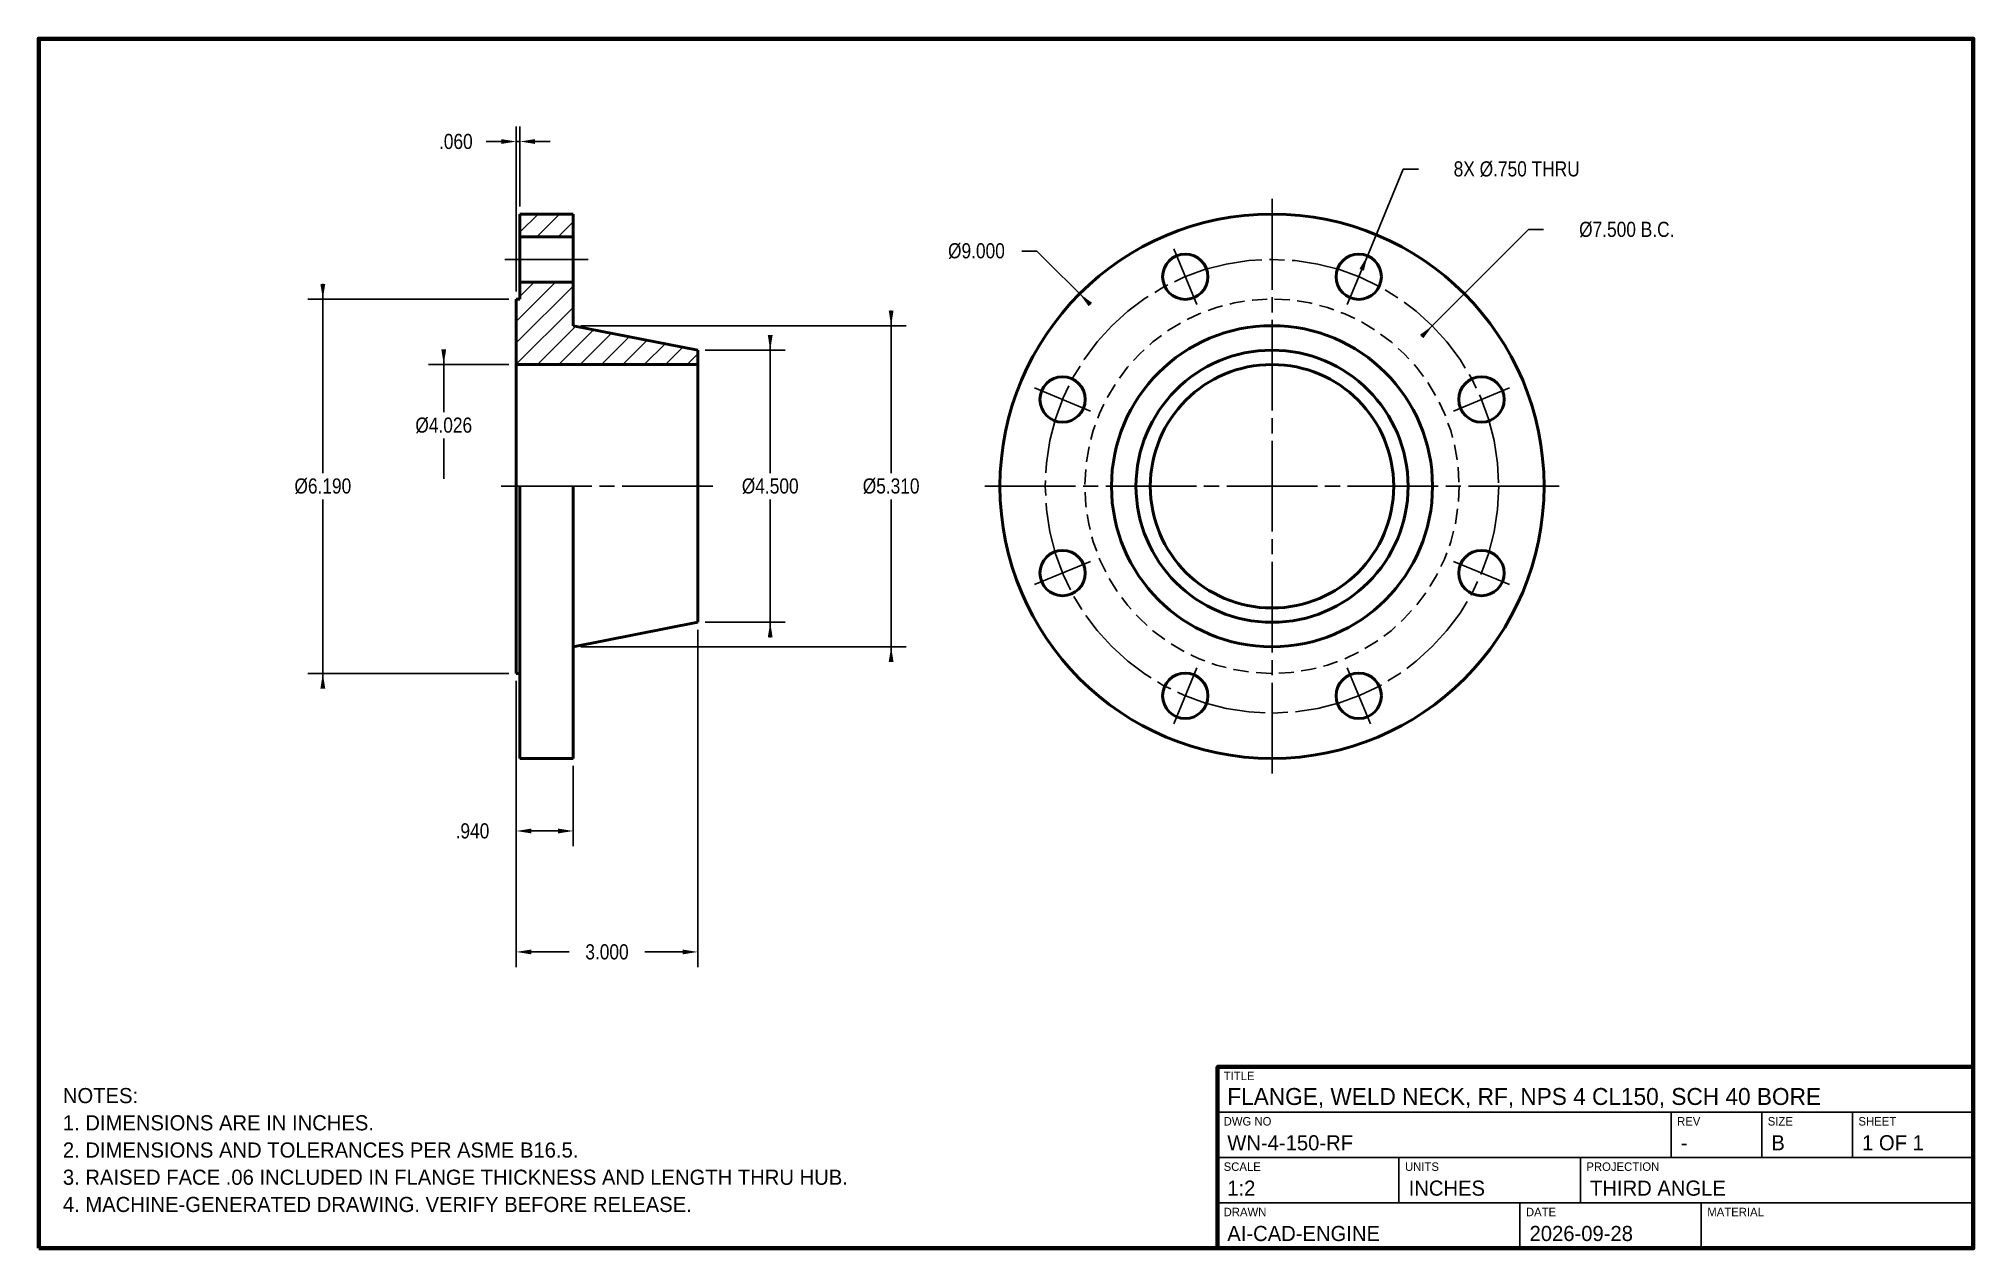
# Model space of a CAD drawing. Header units: inches. Extents: x 1 to 33, y 1 to 21.
import ezdxf

# ---------------------------------------------------------------- set-up
doc = ezdxf.new("R2010")
doc.units = ezdxf.units.IN
doc.header["$MEASUREMENT"] = 0
doc.linetypes.add('CENTER', pattern=[2, 1.5, -0.125, 0.25, -0.125])
doc.linetypes.add('HIDDEN', pattern=[0.375, 0.25, -0.125])
for name, color, linetype, lineweight in [('BORDER', 7, 'Continuous', 70), ('CENTER', 1, 'CENTER', 25), ('DIM', 3, 'Continuous', 25), ('HATCH', 8, 'Continuous', 18), ('HIDDEN', 8, 'HIDDEN', 25), ('TITLE', 7, 'Continuous', 25), ('VISIBLE', 7, 'Continuous', 50)]:
    doc.layers.add(name, color=color, linetype=linetype, lineweight=lineweight)
doc.styles.add('OpenSansCondensed-Light', font='OpenSansCondensed-Light.ttf')
doc.dimstyles.new('ENGINE_IN', dxfattribs={"dimscale": 2, "dimtxt": 0.125, "dimasz": 0.125, "dimexe": 0.125, "dimexo": 0.0625, "dimgap": 0.0625, "dimtad": 0, "dimtih": 1, "dimtoh": 1, "dimdec": 3, "dimzin": 4, "dimdsep": 46, "dimcen": 2.5, "dimazin": 3, "dimtfac": 1, "dimtofl": 0, "dimtmove": 0, "dimatfit": 3})

# ---------------------------------------------------------------- blocks, each defined once
blk = doc.blocks.new('_CLOSEDFILLED')
at = {"color": 0, "linetype": 'BYBLOCK'}
blk.add_solid([(-1, 0.16), (0, 0), (-1, -0.16)], dxfattribs=at)
blk = doc.blocks.new('*D1')
for p, q in [((8.9, 10.38), (8.9, 7.65)), ((9.84, 8.975), (9.84, 7.65)), ((9.15, 7.9), (9.59, 7.9))]:
    blk.add_line(p, q)
at = {"layer": 'Defpoints'}
for p in [(8.9, 10.505), (9.84, 9.1), (8.9, 7.9)]:
    blk.add_point(p, dxfattribs=at)
at = {"layer": 'DIM', "xscale": 0.25, "yscale": 0.25, "rotation": 180}
blk.add_blockref('_CLOSEDFILLED', (8.9, 7.9), dxfattribs=at)
at = {"layer": 'DIM', "xscale": 0.25, "yscale": 0.25}
blk.add_blockref('_CLOSEDFILLED', (9.84, 7.9), dxfattribs=at)
at = {"layer": 'DIM', "insert": (8.175, 7.9), "char_height": 0.25, "attachment_point": 5, "style": 'OpenSansCondensed-Light'}
blk.add_mtext('.940', dxfattribs=at)
blk = doc.blocks.new('*D2')
for p, q in [((11.9, 11.225), (11.9, 5.65)), ((8.9, 10.38), (8.9, 5.65)), ((9.15, 5.9), (9.775, 5.9)), ((11.025, 5.9), (11.65, 5.9))]:
    blk.add_line(p, q)
at = {"layer": 'Defpoints'}
for p in [(11.9, 11.35), (8.9, 10.505), (8.9, 5.9)]:
    blk.add_point(p, dxfattribs=at)
at = {"layer": 'DIM', "xscale": 0.25, "yscale": 0.25, "rotation": 180}
blk.add_blockref('_CLOSEDFILLED', (8.9, 5.9), dxfattribs=at)
at = {"layer": 'DIM', "xscale": 0.25, "yscale": 0.25}
blk.add_blockref('_CLOSEDFILLED', (11.9, 5.9), dxfattribs=at)
at = {"layer": 'DIM', "insert": (10.4, 5.9), "char_height": 0.25, "attachment_point": 5, "style": 'OpenSansCondensed-Light'}
blk.add_mtext('3.000', dxfattribs=at)
blk = doc.blocks.new('*D3')
for p, q in [((8.9, 16.82), (8.9, 19.55)), ((8.96, 18.225), (8.96, 19.55)), ((8.65, 19.3), (8.4, 19.3)), ((8.9, 19.3), (8.96, 19.3)), ((9.21, 19.3), (9.46, 19.3))]:
    blk.add_line(p, q)
at = {"layer": 'Defpoints'}
for p in [(8.9, 19.3), (8.96, 18.1), (8.9, 16.695)]:
    blk.add_point(p, dxfattribs=at)
at = {"layer": 'DIM', "xscale": 0.25, "yscale": 0.25}
blk.add_blockref('_CLOSEDFILLED', (8.9, 19.3), dxfattribs=at)
at = {"layer": 'DIM', "xscale": 0.25, "yscale": 0.25, "rotation": 180}
blk.add_blockref('_CLOSEDFILLED', (8.96, 19.3), dxfattribs=at)
at = {"layer": 'DIM', "insert": (7.9, 19.3), "char_height": 0.25, "attachment_point": 5, "style": 'OpenSansCondensed-Light'}
blk.add_mtext('.060', dxfattribs=at)
blk = doc.blocks.new('*D4')
for p, q in [((7.7, 15.863), (7.7, 14.82525)), ((8.775, 15.613), (7.45, 15.613)), ((7.7, 14.38775), (7.7, 13.725))]:
    blk.add_line(p, q)
at = {"layer": 'Defpoints'}
for p in [(7.7, 15.613), (8.9, 15.613), (8.9, 11.587)]:
    blk.add_point(p, dxfattribs=at)
at = {"layer": 'DIM', "xscale": 0.25, "yscale": 0.25, "rotation": 270}
blk.add_blockref('_CLOSEDFILLED', (7.7, 15.613), dxfattribs=at)
at = {"layer": 'DIM', "insert": (7.7, 14.6065), "char_height": 0.25, "attachment_point": 5, "style": 'OpenSansCondensed-Light'}
blk.add_mtext('%%c4.026', dxfattribs=at)
blk = doc.blocks.new('_NONE')
blk = doc.blocks.new('*D5')
for p, q in [((8.775, 16.695), (5.45, 16.695)), ((5.7, 16.945), (5.7, 13.81875)), ((5.7, 13.38125), (5.7, 10.255)), ((8.775, 10.505), (5.45, 10.505))]:
    blk.add_line(p, q)
at = {"layer": 'Defpoints'}
for p in [(5.7, 16.695), (8.9, 16.695), (8.9, 10.505)]:
    blk.add_point(p, dxfattribs=at)
at = {"layer": 'DIM', "xscale": 0.25, "yscale": 0.25}
for p, rotation in [((5.7, 16.695), 270), ((5.7, 10.505), 90)]:
    blk.add_blockref('_CLOSEDFILLED', p, dxfattribs=dict(at, rotation=rotation))
at = {"layer": 'DIM', "insert": (5.7, 13.6), "char_height": 0.25, "attachment_point": 5, "style": 'OpenSansCondensed-Light'}
blk.add_mtext('%%c6.190', dxfattribs=at)
blk = doc.blocks.new('*D6')
for p, q in [((13.1, 16.1), (13.1, 13.81875)), ((12.025, 15.85), (13.35, 15.85)), ((13.1, 13.38125), (13.1, 11.1)), ((12.025, 11.35), (13.35, 11.35))]:
    blk.add_line(p, q)
at = {"layer": 'Defpoints'}
for p in [(11.9, 15.85), (13.1, 15.85), (11.9, 11.35)]:
    blk.add_point(p, dxfattribs=at)
at = {"layer": 'DIM', "xscale": 0.25, "yscale": 0.25}
for p, rotation in [((13.1, 15.85), 270), ((13.1, 11.35), 90)]:
    blk.add_blockref('_CLOSEDFILLED', p, dxfattribs=dict(at, rotation=rotation))
at = {"layer": 'DIM', "insert": (13.1, 13.6), "char_height": 0.25, "attachment_point": 5, "style": 'OpenSansCondensed-Light'}
blk.add_mtext('%%c4.500', dxfattribs=at)
blk = doc.blocks.new('*D7')
for p, q in [((15.1, 16.505), (15.1, 13.81875)), ((9.965, 16.255), (15.35, 16.255)), ((15.1, 13.38125), (15.1, 10.695)), ((9.965, 10.945), (15.35, 10.945))]:
    blk.add_line(p, q)
at = {"layer": 'Defpoints'}
for p in [(9.84, 16.255), (15.1, 16.255), (9.84, 10.945)]:
    blk.add_point(p, dxfattribs=at)
at = {"layer": 'DIM', "xscale": 0.25, "yscale": 0.25}
for p, rotation in [((15.1, 16.255), 270), ((15.1, 10.945), 90)]:
    blk.add_blockref('_CLOSEDFILLED', p, dxfattribs=dict(at, rotation=rotation))
at = {"layer": 'DIM', "insert": (15.1, 13.6), "char_height": 0.25, "attachment_point": 5, "style": 'OpenSansCondensed-Light'}
blk.add_mtext('%%c5.310', dxfattribs=at)
blk = doc.blocks.new('*D8')
for p, q in [((17.511, 17.489), (17.261, 17.489)), ((18.395, 16.605), (17.511, 17.489))]:
    blk.add_line(p, q)
at = {"layer": 'Defpoints'}
for p in [(18.218, 16.782), (21.4, 13.6)]:
    blk.add_point(p, dxfattribs=at)
at = {"layer": 'DIM', "xscale": 0.25, "yscale": 0.25, "rotation": 135}
blk.add_blockref('_CLOSEDFILLED', (18.218, 16.782), dxfattribs=at)
at = {"layer": 'DIM', "insert": (16.511, 17.489), "char_height": 0.25, "attachment_point": 5, "style": 'OpenSansCondensed-Light'}
blk.add_mtext('%%c9.000', dxfattribs=at)
blk = doc.blocks.new('*D9')
for p, q in [((23.875, 16.075), (25.643, 17.843)), ((25.643, 17.843), (25.893, 17.843))]:
    blk.add_line(p, q)
at = {"layer": 'Defpoints'}
for p in [(24.052, 16.252), (21.4, 13.6)]:
    blk.add_point(p, dxfattribs=at)
at = {"layer": 'DIM', "xscale": 0.25, "yscale": 0.25, "rotation": 44.99999999999998}
blk.add_blockref('_CLOSEDFILLED', (24.052, 16.252), dxfattribs=at)
at = {"layer": 'DIM', "insert": (27.268, 17.843), "char_height": 0.25, "attachment_point": 5, "style": 'OpenSansCondensed-Light'}
blk.add_mtext('%%c7.500 B.C.', dxfattribs=at)
blk = doc.blocks.new('*D10')
for p, q in [((22.883, 17.18), (23.572, 18.843)), ((23.572, 18.843), (23.822, 18.843))]:
    blk.add_line(p, q)
at = {"layer": 'Defpoints'}
for p in [(22.979, 17.411), (22.835, 17.065)]:
    blk.add_point(p, dxfattribs=at)
at = {"layer": 'DIM', "xscale": 0.25, "yscale": 0.25, "rotation": 67.50000000000007}
blk.add_blockref('_CLOSEDFILLED', (22.979, 17.411), dxfattribs=at)
at = {"layer": 'DIM', "insert": (25.447, 18.843), "char_height": 0.25, "attachment_point": 5, "style": 'OpenSansCondensed-Light'}
blk.add_mtext('8X %%c.750 THRU', dxfattribs=at)

msp = doc.modelspace()

# ---------------------------------------------------------------- hatches: boundary and pattern name
at = {"layer": 'HATCH'}
h = msp.add_hatch(dxfattribs=at)
h.set_pattern_fill('ANSI31', scale=2)
h.paths.add_polyline_path([(8.96, 18.1), (8.96, 17.725), (9.84, 17.725), (9.84, 18.1)])
h = msp.add_hatch(dxfattribs=at)
h.set_pattern_fill('ANSI31', scale=2)
h.paths.add_polyline_path([(9.84, 16.255), (9.84, 16.975), (8.96, 16.975), (8.96, 16.695), (8.9, 16.695), (8.9, 15.613), (11.9, 15.613), (11.9, 15.85)])

# ---------------------------------------------------------------- linework, layer by layer
at = {"layer": 'BORDER'}
for points in [[(1, 1), (33, 1), (33, 21), (1, 21)], [(20.5, 1), (33, 1), (33, 4), (20.5, 4)]]:
    msp.add_lwpolyline(points, close=True, dxfattribs=at)
at = {"layer": 'CENTER'}
for p, q in [((21.4, 8.85), (21.4, 18.35)), ((8.71, 17.35), (10.09, 17.35)), ((20.1563, 16.6026), (19.7736, 17.5265)), ((22.6437, 16.6026), (23.0264, 17.5265)), ((18.3974, 14.8437), (17.4735, 15.2264)), ((24.4026, 14.8437), (25.3265, 15.2264)), ((8.65, 13.6), (12.15, 13.6)), ((16.65, 13.6), (26.15, 13.6)), ((18.3974, 12.3563), (17.4735, 11.9736)), ((24.4026, 12.3563), (25.3265, 11.9736)), ((20.1563, 10.5974), (19.7736, 9.6735)), ((22.6437, 10.5974), (23.0264, 9.6735))]:
    msp.add_line(p, q, dxfattribs=at)
msp.add_circle((21.4, 13.6), 3.75, dxfattribs=at)
at = {"layer": 'HIDDEN'}
msp.add_circle((21.4, 13.6), 3.095, dxfattribs=at)
at = {"layer": 'TITLE'}
for p, q in [((20.5, 3.25), (33, 3.25)), ((28, 2.5), (28, 3.25)), ((29.5, 2.5), (29.5, 3.25)), ((31, 2.5), (31, 3.25)), ((20.5, 2.5), (33, 2.5)), ((23.5, 1.75), (23.5, 2.5)), ((26.5, 1.75), (26.5, 2.5)), ((20.5, 1.75), (33, 1.75)), ((25.5, 1), (25.5, 1.75)), ((28.5, 1), (28.5, 1.75))]:
    msp.add_line(p, q, dxfattribs=at)
at = {"layer": 'VISIBLE'}
for p, q in [((8.96, 18.1), (8.96, 16.695)), ((8.96, 18.1), (9.84, 18.1)), ((9.84, 16.255), (9.84, 18.1)), ((8.96, 17.725), (9.84, 17.725)), ((8.96, 16.975), (9.84, 16.975)), ((8.9, 16.695), (8.9, 10.505)), ((8.9, 16.695), (8.96, 16.695)), ((11.9, 15.85), (9.84, 16.255)), ((11.9, 11.35), (11.9, 15.85)), ((8.9, 15.613), (11.9, 15.613)), ((8.96, 13.6), (8.96, 9.1)), ((9.84, 9.1), (9.84, 13.6)), ((11.9, 11.35), (9.84, 10.945)), ((8.9, 10.505), (8.96, 10.505)), ((8.96, 9.1), (9.84, 9.1))]:
    msp.add_line(p, q, dxfattribs=at)
for centre, radius in [((21.4, 13.6), 4.5), ((19.9649, 17.0645), 0.375), ((22.8351, 17.0645), 0.375), ((21.4, 13.6), 2.655), ((21.4, 13.6), 2.25), ((17.9355, 15.0351), 0.375), ((21.4, 13.6), 2.013), ((24.8645, 15.0351), 0.375), ((17.9355, 12.1649), 0.375), ((24.8645, 12.1649), 0.375), ((19.9649, 10.1355), 0.375), ((22.8351, 10.1355), 0.375)]:
    msp.add_circle(centre, radius, dxfattribs=at)

# ---------------------------------------------------------------- texts
at = {"layer": 'TITLE'}
for s, height, p in [('TITLE', 0.14, (20.6, 3.78)), ('NOTES:', 0.25, (1.4, 3.4)), ('FLANGE, WELD NECK, RF, NPS 4 CL150, SCH 40 BORE', 0.28, (20.66, 3.37)), ('1. DIMENSIONS ARE IN INCHES.', 0.25, (1.4, 2.95)), ('DWG NO', 0.14, (20.6, 3.03)), ('REV', 0.14, (28.1, 3.03)), ('SIZE', 0.14, (29.6, 3.03)), ('SHEET', 0.14, (31.1, 3.03)), ('2. DIMENSIONS AND TOLERANCES PER ASME B16.5.', 0.25, (1.4, 2.5)), ('WN-4-150-RF', 0.25, (20.66, 2.62)), ('-', 0.25, (28.16, 2.62)), ('B', 0.25, (29.66, 2.62)), ('1 OF 1', 0.25, (31.16, 2.62)), ('3. RAISED FACE .06 INCLUDED IN FLANGE THICKNESS AND LENGTH THRU HUB.', 0.25, (1.4, 2.05)), ('SCALE', 0.14, (20.6, 2.28)), ('UNITS', 0.14, (23.6, 2.28)), ('PROJECTION', 0.14, (26.6, 2.28)), ('1:2', 0.25, (20.66, 1.87)), ('INCHES', 0.25, (23.66, 1.87)), ('THIRD ANGLE', 0.25, (26.66, 1.87)), ('4. MACHINE-GENERATED DRAWING. VERIFY BEFORE RELEASE.', 0.25, (1.4, 1.6)), ('DRAWN', 0.14, (20.6, 1.53)), ('DATE', 0.14, (25.6, 1.53)), ('MATERIAL', 0.14, (28.6, 1.53)), ('AI-CAD-ENGINE', 0.25, (20.66, 1.12)), ('2026-09-28', 0.25, (25.66, 1.12))]:
    msp.add_text(s, height=height, dxfattribs=at).set_placement(p)

# ---------------------------------------------------------------- dimensions: what is measured, and where the dimension line sits
at = {"layer": 'DIM'}
for base, p1, p2, picture, middle in [((8.9, 19.3), (8.9, 16.695), (8.96, 18.1), '*D3', (7.9, 19.3)), ((8.9, 5.9), (8.9, 10.505), (11.9, 11.35), '*D2', (10.4, 5.9)), ((8.9, 7.9), (8.9, 10.505), (9.84, 9.1), '*D1', (8.175, 7.9))]:
    dim = msp.add_linear_dim(base=base, p1=p1, p2=p2, dimstyle='ENGINE_IN', override={"dimtmove": 2}, dxfattribs=at)
    dim.commit()
    dim.dimension.update_dxf_attribs({"geometry": picture, "text_midpoint": middle, "dimtype": 160})
for p1, p2, text, picture, middle in [((22.6916, 16.7181), (22.9786, 17.411), '8X <> THRU', '*D10', (23.5717, 18.843)), ((18.7483, 10.9483), (24.0517, 16.2517), '<> B.C.', '*D9', (25.6426, 17.8426))]:
    dim = msp.add_diameter_dim_2p(p1=p1, p2=p2, text=text, dimstyle='ENGINE_IN', dxfattribs=at)
    dim.commit()
    dim.dimension.update_dxf_attribs({"geometry": picture, "text_midpoint": middle, "dimtype": 163})
dim = msp.add_diameter_dim_2p(p1=(24.582, 10.418), p2=(18.218, 16.782), dimstyle='ENGINE_IN', dxfattribs=at)
dim.commit()
dim.dimension.update_dxf_attribs({"geometry": '*D8', "text_midpoint": (17.5109, 17.4891), "dimtype": 163})
for base, p1, p2, override, picture, middle in [((5.7, 16.695), (8.9, 16.695), (8.9, 10.505), {"dimtmove": 2}, '*D5', (5.7, 13.6)), ((15.1, 16.255), (9.84, 16.255), (9.84, 10.945), {"dimtmove": 2}, '*D7', (15.1, 13.6)), ((13.1, 15.85), (11.9, 15.85), (11.9, 11.35), {"dimtmove": 2}, '*D6', (13.1, 13.6)), ((7.7, 15.613), (8.9, 15.613), (8.9, 11.587), {"dimblk2": 'NONE', "dimsah": 1, "dimse2": 1, "dimsd2": 1, "dimtmove": 2}, '*D4', (7.7, 14.6065))]:
    dim = msp.add_linear_dim(base=base, p1=p1, p2=p2, angle=90, text='%%c<>', dimstyle='ENGINE_IN', override=override, dxfattribs=at)
    dim.commit()
    dim.dimension.update_dxf_attribs({"geometry": picture, "text_midpoint": middle, "dimtype": 160})

doc.saveas('drawing.dxf')
